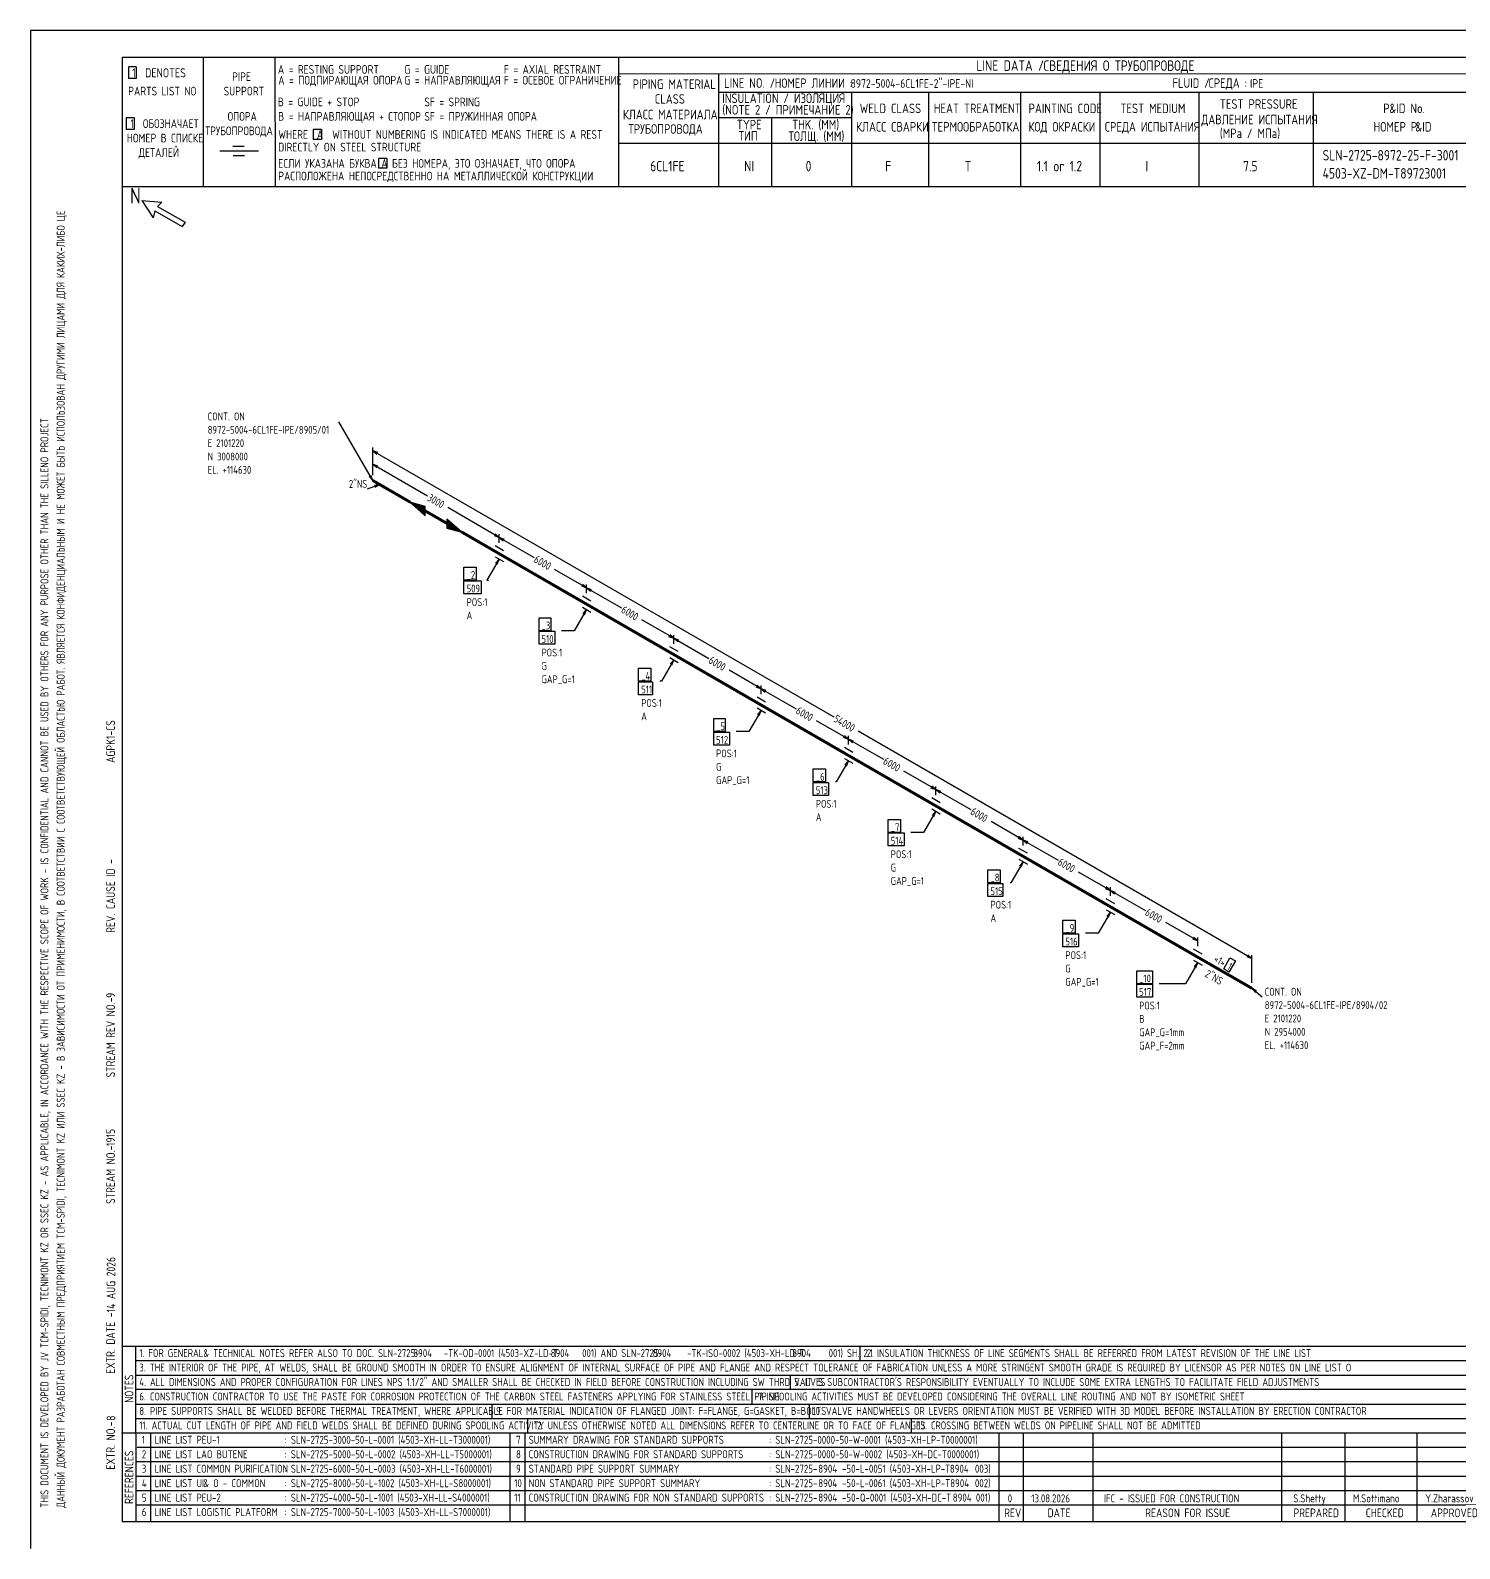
# Model space of a CAD drawing. Extents: x -1005 to 594, y -998 to 420.
# Drawn here: x 0 to 395.3, y 0 to 420 of the extents above; entities that cross this region are included whole.
import ezdxf

# ---------------------------------------------------------------- set-up
doc = ezdxf.new("R2010")
doc.units = 0
doc.styles.add('TTFN17', font='GOST type A')

msp = doc.modelspace()

# ---------------------------------------------------------------- linework, layer by layer
at = {"layer": 'GT_1', "flags": 128}
for points in [[(0, 420), (0, 0)], [(594, 420), (0, 420)], [(589.1, 412.5), (25.4, 412.5)], [(25.4, 412.5), (25.4, 7.5)], [(47.8, 412.5), (47.8, 376.7)], [(67.6, 412.5), (67.7, 376.7)], [(162.7, 412.5), (162.7, 376.7)], [(29.3, 409.9), (27.1, 409.9)], [(27.1, 409.9), (27.1, 406.7)], [(29.3, 409.9), (29.3, 406.7)], [(589.1, 408), (162.7, 407.9)], [(190.3, 407.8), (190.3, 376.7)], [(29.3, 406.7), (27.1, 406.7)], [(190.3, 402.9), (402.7, 402.9)], [(227.1, 402.9), (227.1, 376.7)], [(248.4, 402.9), (248.4, 376.8)], [(273.9, 402.9), (273.9, 376.7)], [(295.8, 402.9), (295.8, 376.7)], [(323.2, 402.9), (323.2, 376.7)], [(354.8, 402.9), (354.8, 376.8)], [(28.7, 395.8), (26.5, 395.8)], [(26.5, 395.8), (26.5, 392.6)], [(28.7, 395.8), (28.7, 392.6)], [(227.1, 395.8), (190.3, 395.8)], [(205, 395.8), (205, 376.7)], [(28.7, 392.6), (26.5, 392.6)], [(80.5, 392.6), (78.2, 392.6)], [(78.2, 392.6), (78.2, 389.8)], [(80.5, 392.6), (80.5, 389.8)], [(63.1, 386.6), (52.4, 386.6)], [(59.1, 387.9), (56, 387.9)], [(80.5, 389.8), (78.2, 389.8)], [(230.2, 388.7), (162.7, 388.7)], [(402.7, 388.7), (226.9, 388.7)], [(59.2, 385.3), (56.1, 385.3)], [(98.6, 384.6), (96.3, 384.6)], [(96.3, 384.6), (96.3, 381.9)], [(98.6, 384.6), (98.6, 381.9)], [(98.6, 381.9), (96.3, 381.9)], [(402.7, 376.7), (25.4, 376.7)], [(30.8, 372.9), (34, 368.1)], [(30.8, 372.9), (36.4, 372.5)], [(34.4, 370.1), (34, 368.1)], [(34.4, 370.1), (42, 365.7)], [(36.4, 372.5), (35.2, 371.3)], [(35.2, 371.3), (42.8, 366.9)], [(42.8, 366.9), (42, 365.7)], [(94.725, 295.475), (85.35, 311.75)], [(94.725, 296.975), (94.725, 304.625)], [(96.15, 303.2), (94.725, 303.725), (95.85, 302.75)], [(94.725, 303.725), (222.225, 230.075)], [(94.725, 296.975), (94.725, 300.875)], [(96.15, 299.45), (94.725, 299.975), (95.85, 299)], [(94.725, 299.975), (109.875, 291.2)], [(96.675, 294.35), (93.15, 293.075)], [(93.75, 296.6), (94.725, 295.475), (94.2, 296.9)], [(95.4, 293.6), (96.675, 294.35), (95.175, 294.125)], [(105.075, 289.475), (109.2, 285.725), (109.2, 288.275), (105.075, 289.475), (109.2, 285.875), (109.2, 288.2), (105.45, 289.25), (109.2, 286.1), (109.2, 287.975), (105.825, 289.025), (109.2, 286.25), (109.2, 287.825), (106.2, 288.8), (109.2, 286.4), (109.2, 287.675), (106.65, 288.575), (109.2, 286.55), (109.2, 287.525), (107.025, 288.35), (109.2, 286.775), (109.2, 287.3), (107.4, 288.125), (109.2, 286.925), (109.2, 287.15), (107.85, 287.9), (109.2, 287.075)], [(129.675, 279.725), (115.425, 287.975)], [(115.2, 283.625), (115.2, 282.275), (119.325, 281.225), (115.2, 284.825), (115.2, 282.425), (118.95, 281.45), (115.2, 284.75), (115.2, 282.65), (118.5, 281.675), (115.2, 284.525), (115.2, 282.8), (118.125, 281.975), (115.2, 284.375), (115.2, 282.95), (117.75, 282.125), (115.2, 284.225), (115.2, 283.1), (117.3, 282.425), (115.2, 284.075), (115.2, 283.325), (117, 282.575), (115.2, 283.85), (115.2, 283.475), (116.55, 282.875), (115.2, 283.7), (115.2, 283.625), (119.325, 281.225)], [(128.25, 280.25), (129.675, 279.725), (128.55, 280.7)], [(130.875, 276.05), (128.55, 277.4)], [(129.675, 278.225), (129.675, 280.625)], [(129.675, 278.225), (129.675, 280.625)], [(131.1, 279.2), (129.675, 279.725), (130.8, 278.75)], [(129.675, 279.725), (139.35, 274.175)], [(129.675, 273.725), (126.3, 267.875), (126.675, 267.875)], [(128.55, 274.4), (130.875, 273.05)], [(129.15, 272.3), (129.675, 273.725), (128.7, 272.6)], [(119.925, 271.475), (123.3, 271.475), (123.3, 267.875), (119.925, 267.875), (119.925, 271.475)], [(153.825, 265.775), (144.975, 270.875)], [(119.925, 267.725), (124.725, 267.725), (124.725, 264.125), (119.925, 264.125), (119.925, 267.725)], [(152.4, 266.3), (153.825, 265.775), (152.7, 266.75)], [(153.825, 264.275), (153.825, 266.675)], [(153.825, 264.275), (153.825, 266.675)], [(155.25, 265.25), (153.825, 265.775), (154.95, 264.8)], [(153.825, 265.775), (163.5, 260.225)], [(155.025, 262.1), (152.7, 263.45)], [(152.7, 260.45), (155.025, 259.1)], [(140.7, 257.525), (143.925, 257.525), (143.925, 253.925), (140.7, 253.925), (140.7, 257.525)], [(153.825, 259.775), (150.45, 253.925), (146.925, 253.925)], [(153.3, 258.35), (153.825, 259.775), (152.85, 258.65)], [(177.975, 251.825), (169.125, 256.925)], [(140.7, 253.775), (145.05, 253.775), (145.05, 250.175), (140.7, 250.175), (140.7, 253.775)], [(176.55, 252.35), (177.975, 251.825), (176.85, 252.8)], [(177.975, 250.325), (177.975, 252.725)], [(177.975, 250.325), (177.975, 252.725)], [(179.175, 248.15), (176.85, 249.5)], [(179.4, 251.3), (177.975, 251.825), (179.1, 250.85)], [(177.975, 251.825), (187.65, 246.275)], [(177.975, 245.825), (174.6, 239.975), (174.075, 239.975)], [(176.85, 246.5), (179.175, 245.15)], [(177.45, 244.4), (177.975, 245.825), (177, 244.7)], [(168.225, 243.575), (171.6, 243.575), (171.6, 239.975), (168.225, 239.975), (168.225, 243.575)], [(168.225, 239.825), (172.125, 239.825), (172.125, 236.225), (168.225, 236.225), (168.225, 239.825)], [(202.125, 237.875), (193.275, 242.975)], [(200.7, 238.4), (202.125, 237.875), (201, 238.85)], [(203.325, 234.2), (201, 235.55)], [(202.125, 236.375), (202.125, 238.775)], [(202.125, 236.375), (202.125, 238.775)], [(203.55, 237.35), (202.125, 237.875), (203.25, 236.9)], [(202.125, 237.875), (211.8, 232.325)], [(202.125, 231.875), (198.75, 226.025), (195.225, 226.025)], [(201, 232.55), (203.325, 231.2)], [(201.6, 230.45), (202.125, 231.875), (201.15, 230.75)], [(189, 229.625), (192.225, 229.625), (192.225, 226.025), (189, 226.025), (189, 229.625)], [(226.275, 223.925), (217.425, 229.025)], [(189, 225.875), (193.35, 225.875), (193.35, 222.275), (189, 222.275), (189, 225.875)], [(224.85, 224.45), (226.275, 223.925), (225.15, 224.9)], [(226.275, 222.425), (226.275, 224.825)], [(226.275, 222.425), (226.275, 224.825)], [(227.7, 223.4), (226.275, 223.925), (227.4, 222.95)], [(226.275, 223.925), (235.95, 218.375)], [(337.875, 163.25), (228.975, 226.175)], [(227.475, 220.25), (225.15, 221.6)], [(225.15, 218.6), (227.475, 217.25)], [(216.525, 215.675), (219.9, 215.675), (219.9, 212.075), (216.525, 212.075), (216.525, 215.675)], [(226.275, 217.925), (222.9, 212.075), (222.675, 212.075)], [(225.75, 216.5), (226.275, 217.925), (225.3, 216.8)], [(250.425, 209.975), (241.575, 215.075)], [(216.525, 211.925), (220.725, 211.925), (220.725, 208.325), (216.525, 208.325), (216.525, 211.925)], [(249, 210.5), (250.425, 209.975), (249.3, 210.95)], [(250.425, 208.475), (250.425, 210.875)], [(250.425, 208.475), (250.425, 210.875)], [(251.625, 206.3), (249.3, 207.65)], [(251.85, 209.45), (250.425, 209.975), (251.55, 209)], [(250.425, 209.975), (260.1, 204.425)], [(237.3, 201.725), (240.675, 201.725), (240.675, 198.125), (237.3, 198.125), (237.3, 201.725)], [(250.425, 203.975), (247.05, 198.125), (243.525, 198.125)], [(249.3, 204.65), (251.625, 203.3)], [(249.9, 202.55), (250.425, 203.975), (249.45, 202.85)], [(237.3, 197.975), (241.65, 197.975), (241.65, 194.375), (237.3, 194.375), (237.3, 197.975)], [(274.575, 196.025), (265.725, 201.125)], [(273.15, 196.55), (274.575, 196.025), (273.45, 197)], [(275.775, 192.35), (273.45, 193.7)], [(274.575, 194.525), (274.575, 196.925)], [(274.575, 194.525), (274.575, 196.925)], [(276, 195.5), (274.575, 196.025), (275.7, 195.05)], [(274.575, 196.025), (284.25, 190.475)], [(274.575, 190.025), (271.2, 184.175), (270.975, 184.175)], [(273.45, 190.7), (275.775, 189.35)], [(274.05, 188.6), (274.575, 190.025), (273.6, 188.9)], [(264.825, 187.775), (268.2, 187.775), (268.2, 184.175), (264.825, 184.175), (264.825, 187.775)], [(298.725, 182.075), (289.875, 187.175)], [(264.825, 184.025), (269.025, 184.025), (269.025, 180.425), (264.825, 180.425), (264.825, 184.025)], [(297.3, 182.6), (298.725, 182.075), (297.6, 183.05)], [(298.725, 180.575), (298.725, 182.975)], [(298.725, 180.575), (298.725, 182.975)], [(300.15, 181.55), (298.725, 182.075), (299.85, 181.1)], [(298.725, 182.075), (308.4, 176.525)], [(299.925, 178.4), (297.6, 179.75)], [(297.6, 176.75), (299.925, 175.4)], [(285.6, 173.825), (288.975, 173.825), (288.975, 170.225), (285.6, 170.225), (285.6, 173.825)], [(298.725, 176.075), (295.35, 170.225), (291.825, 170.225)], [(298.2, 174.65), (298.725, 176.075), (297.75, 174.95)], [(322.875, 168.125), (314.025, 173.225)], [(285.6, 170.075), (289.95, 170.075), (289.95, 166.475), (285.6, 166.475), (285.6, 170.075)], [(321.45, 168.65), (322.875, 168.125), (321.75, 169.1)], [(322.875, 166.625), (322.875, 169.025)], [(324.075, 164.45), (321.75, 165.8)], [(336.45, 163.775), (337.875, 163.25), (336.75, 164.225)], [(337.875, 156.5), (337.875, 164.15)], [(306, 159.875), (310.35, 159.875), (310.35, 156.275), (306, 156.275), (306, 159.875)], [(322.875, 162.125), (319.5, 156.275), (312.225, 156.275)], [(321.75, 162.8), (324.075, 161.45)], [(322.35, 160.7), (322.875, 162.125), (321.9, 161)], [(331.8, 163.4), (333.3, 162.575), (331.5, 159.5), (330.075, 160.4), (331.8, 163.4)], [(306, 156.125), (310.35, 156.125), (310.35, 152.525), (306, 152.525), (306, 156.125)], [(339.15, 154.25), (337.875, 155), (338.85, 153.875)], [(337.875, 155), (340.725, 152.6)], [(25.3, 56), (402.7, 56)], [(29.1, 56), (29.2, 7.5)], [(229.4, 56), (229.4, 52)], [(29.1, 52), (402.7, 52)], [(29.1, 48), (402.7, 48)], [(210.2, 48), (210.2, 44)], [(402.7, 44), (29.1, 44)], [(199.6, 44), (199.6, 40)], [(29.2, 40), (402.7, 40)], [(127.6, 40), (127.6, 36)], [(215.4, 40), (215.4, 36)], [(29.1, 36), (402.7, 36)], [(137.5, 36), (137.5, 32)], [(243.6, 36), (243.6, 32)], [(25.2, 32), (402.7, 32)], [(33.2, 32), (33.2, 7.6)], [(132.6, 32), (132.6, 7.6)], [(136.8, 32), (136.8, 7.6)], [(267.9, 32), (267.9, 7.5)], [(274.6, 32), (274.6, 7.5)], [(293.9, 32), (293.9, 7.5)], [(346.1, 32), (346.1, 7.5)], [(363.6, 32), (363.6, 7.5)], [(383.5, 32), (383.5, 7.5)], [(402.7, 28), (29.5, 28)], [(402.7, 24), (29.1, 24)], [(402.7, 20), (29.1, 20)], [(402.7, 16), (29.1, 16)], [(402.7, 12), (29.2, 12)], [(25.4, 7.5), (589.1, 7.5)], [(0, 0), (0, 0)]]:
    msp.add_lwpolyline(points, dxfattribs=at)
at = {"layer": 'GT_1', "const_width": 0.8, "flags": 128}
for points in [[(94.725, 295.475), (105.075, 289.475)], [(109.2, 287.075), (115.2, 283.625)], [(119.325, 281.225), (129.675, 275.225)], [(129.675, 275.225), (153.825, 261.275)], [(153.825, 261.275), (177.975, 247.325)], [(177.975, 247.325), (202.125, 233.375)], [(202.125, 233.375), (226.275, 219.425)], [(226.275, 219.425), (250.425, 205.475)], [(250.425, 205.475), (274.575, 191.525)], [(274.575, 191.525), (298.725, 177.575)], [(298.725, 177.575), (322.875, 163.625)], [(322.875, 163.625), (337.875, 155)]]:
    msp.add_lwpolyline(points, dxfattribs=at)

# ---------------------------------------------------------------- texts
at = {"layer": 'GT_1', "style": 'TTFN17'}
for s, height, p in [('LINE DATA /', 2.8875, (261.633, 408.8)), ('СВЕДЕНИЯ О ТРУБОПРОВОДЕ', 2.8875, (280.233, 408.8)), (' 1  DENOTES', 2.5025, (26.875, 407)), (' PIPE', 2.4062, (54.561, 406)), ('A = RESTING SUPPORT', 2.40625, (68.461, 408)), ('A = ПОДПИРАЮЩАЯ ОПОРА', 2.40625, (68.561, 405)), ('G = GUIDE', 2.4062, (103.461, 408)), ('G = НАПРАВЛЯЮЩАЯ', 2.40625, (103.461, 405)), ('F = AXIAL RESTRAINT', 2.40625, (130.961, 408)), ('F = ОСЕВОЕ ОГРАНИЧЕНИЕ', 2.40625, (130.961, 405)), ('PARTS LIST NO', 2.40625, (27.061, 402)), ('SUPPORT', 2.4062, (53.461, 402)), ('PIPING MATERIAL', 2.64687, (166.597, 403.8)), ('LINE NO. /', 2.6469, (191.897, 404.1)), ('НОМЕР ЛИНИИ :', 2.59875, (205.89, 404.1)), ('8972-5004-6CL1FE-2"-IPE-NI', 2.40625, (226.861, 404.1)), ('FLUID /', 2.6469, (315.897, 404.1)), ('СРЕДА :', 2.6469, (325.897, 404.1)), ('IPE', 2.4062, (337.361, 404.1)), ('B = GUIDE + STOP', 2.40625, (68.461, 399)), ('SF = SPRING', 2.40625, (108.961, 399)), ('CLASS', 2.6469, (172.697, 399.7)), ('(NOTE 2 / ПРИМЕЧАНИЕ 2)', 2.64687, (191.397, 396.7)), ('INSULATION / ИЗОЛЯЦИЯ', 2.64687, (191.397, 399.9)), ('WELD CLASS', 2.6469, (229.397, 397.1)), ('HEAT TREATMENT', 2.64687, (249.897, 397.1)), ('PAINTING CODE', 2.64687, (276.097, 397.1)), ('TEST MEDIUM', 2.64687, (301.497, 397.1)), ('TEST PRESSURE', 2.64687, (328.997, 398.3)), ('P', 2.647, (374.197, 397.1)), ('&ID No.', 2.6469, (375.908, 397.1)), (' 1  ОБОЗНАЧАЕТ', 2.40625, (26.461, 393)), ('ОПОРА', 2.4062, (54.561, 395)), ('B = НАПРАВЛЯЮЩАЯ + СТОПОР', 2.40625, (68.561, 395)), ('SF = ПРУЖИННАЯ ОПОРА', 2.40625, (108.961, 395)), ('КЛАСС МАТЕРИАЛА', 2.64687, (163.897, 395.4)), ('TYPE', 2.6469, (195.397, 392.6)), ('THK. (MM)', 2.6469, (210.697, 392.6)), ('ДАВЛЕНИЕ ИСПЫТАНИЯ', 2.64687, (323.897, 394)), ('НОМЕР В СПИСКЕ', 2.40625, (26.661, 389)), ('ТРУБОПРОВОДА', 2.40625, (48.361, 391)), ('WHERE  A  WITHOUT NUMBERING IS INDICATED MEANS THERE IS A REST', 2.40625, (68.561, 390)), ('ТРУБОПРОВОДА', 2.64687, (165.397, 391.4)), ('ТИП', 2.6469, (195.897, 389.5)), ('ТОЛЩ. (ММ)', 2.6469, (209.697, 389.4)), ('КЛАСС СВАРКИ', 2.64687, (228.397, 392)), ('ТЕРМООБРАБОТКА', 2.64687, (249.397, 392)), ('КОД ОКРАСКИ', 2.64687, (276.097, 392)), ('СРЕДА ИСПЫТАНИЯ', 2.64687, (297.197, 392)), ('(MPa / МПа)', 2.64687, (328.997, 390.2)), ('НОМЕР P', 2.6469, (371.497, 392)), ('&ID', 2.6469, (383.097, 392)), ('ДЕТАЛЕЙ', 2.4062, (29.961, 385)), ('DIRECTLY ON STEEL STRUCTURE', 2.40625, (68.561, 386.5)), ('SLN-2725-8972-25-F-3001', 2.8875, (357.433, 384)), ('ЕСЛИ УКАЗАНА БУКВА A БЕЗ НОМЕРА, ЭТО ОЗНАЧАЕТ, ЧТО ОПОРА', 2.40625, (68.561, 382)), ('6CL1FE', 2.8875, (171.433, 381)), ('NI', 2.8875, (197.433, 381)), ('0', 2.888, (214.433, 381)), ('F', 2.888, (236.433, 381)), ('T', 2.888, (258.433, 381)), ('1.1 or 1.2', 2.8875, (278.433, 381)), ('I', 2.888, (308.433, 381)), ('7.5', 2.8875, (335.433, 381)), ('РАСПОЛОЖЕНА НЕПОСРЕДСТВЕННО НА МЕТАЛЛИЧЕСКОЙ КОНСТРУКЦИИ', 2.40625, (68.561, 378.5)), ('4503-XZ-DM-T89723001', 2.8875, (357.433, 379)), ('N', 4.331, (27.55, 372.1)), ('CONT. ON', 2.1656, (49.045, 312.125)), ('8972-5004-6CL1FE-IPE/8905/01', 2.16562, (49.045, 308.428)), ('E 2101220', 2.1656, (49.045, 304.73)), ('N 3008000', 2.1656, (49.045, 301.033)), ('EL. +114630', 2.16562, (49.045, 297.335)), ('2"NS', 2.1656, (88.122, 293.45)), ('_2', 2.1656, (120.658, 268.25)), ('509', 2.1656, (120.658, 264.5)), ('POS:1', 2.1656, (120.658, 260.75)), ('A', 2.166, (120.658, 257.053)), ('_3', 2.1656, (141.375, 254.3)), ('510', 2.1656, (141.375, 250.55)), ('POS:1', 2.1656, (141.375, 246.8)), ('G', 2.166, (141.375, 243.103)), ('GAP_G=1', 2.1656, (141.375, 239.405)), ('_4', 2.1656, (168.958, 240.35)), ('511', 2.1656, (168.958, 236.6)), ('A', 2.166, (168.958, 229.153)), ('POS:1', 2.1656, (168.958, 232.85)), ('_5', 2.1656, (189.675, 226.4)), ('512', 2.1656, (189.675, 222.65)), ('POS:1', 2.1656, (189.675, 218.9)), ('G', 2.166, (189.675, 215.203)), ('_6', 2.1656, (217.258, 212.45)), ('GAP_G=1', 2.1656, (189.675, 211.505)), ('513', 2.1656, (217.258, 208.7)), ('POS:1', 2.1656, (217.258, 204.95)), ('A', 2.166, (217.258, 201.253)), ('_7', 2.1656, (237.975, 198.5)), ('514', 2.1656, (237.975, 194.75)), ('POS:1', 2.1656, (237.975, 191)), ('G', 2.166, (237.975, 187.303)), ('GAP_G=1', 2.1656, (237.975, 183.605)), ('_8', 2.1656, (265.558, 184.55)), ('515', 2.1656, (265.558, 180.8)), ('POS:1', 2.1656, (265.558, 177.05)), ('A', 2.166, (265.558, 173.353)), ('_9', 2.1656, (286.275, 170.6)), ('516', 2.1656, (286.275, 166.85)), ('POS:1', 2.1656, (286.275, 163.1)), ('G', 2.166, (286.275, 159.403)), ('GAP_G=1', 2.1656, (286.275, 155.705)), ('_10', 2.1656, (306.691, 156.65)), ('517', 2.1656, (306.691, 152.9)), ('POS:1', 2.1656, (306.691, 149.15)), ('CONT. ON', 2.1656, (341.425, 152.975)), ('8972-5004-6CL1FE-IPE/8904/02', 2.16562, (341.425, 149.278)), ('B', 2.166, (306.691, 145.453)), ('E 2101220', 2.1656, (341.425, 145.58)), ('GAP_G=1mm', 2.1656, (306.691, 141.755)), ('N 2954000', 2.1656, (341.425, 141.883)), ('GAP_F=2mm', 2.1656, (306.691, 138.058)), ('EL. +114630', 2.16562, (341.425, 138.185)), ('1. FOR GENERAL', 2.18487, (30.128, 53)), ('& TECHNICAL NOTES REFER ALSO TO DOC. SLN-2725-      -TK-OD-0001 (4503-XZ-LD-T      001) AND SLN-2725-      -TK-ISO-0002 (4503-XH-LD-T      001) SH. 2.1', 2.18487, (47.868, 53)), ('8904', 2.1849, (105.928, 53)), ('8904', 2.1849, (143.928, 53)), ('8904', 2.1849, (172.128, 53)), ('8904', 2.1849, (210.728, 53)), ('2. INSULATION THICKNESS OF LINE SEGMENTS SHALL BE REFERRED FROM LATEST REVISION OF THE LINE LIST', 2.18487, (231.328, 53)), ('3. THE INTERIOR OF THE PIPE, AT WELDS, SHALL BE GROUND SMOOTH IN ORDER TO ENSURE ALIGNMENT OF INTERNAL SURFACE OF PIPE AND FLANGE AND RESPECT TOLERANCE OF FABRICATION UNLESS A MORE STRINGENT SMOOTH GRADE IS REQUIRED BY LICENSOR AS PER NOTES ON LINE LIST O', 2.18487, (30.128, 49)), ('4. ALL DIMENSIONS AND PROPER CONFIGURATION FOR LINES NPS 1.1/2" AND SMALLER SHALL BE CHECKED IN FIELD BEFORE CONSTRUCTION INCLUDING SW THRD VALVES', 2.18487, (30.128, 45)), ("5. IT IS SUBCONTRACTOR'S RESPONSIBILITY EVENTUALLY TO INCLUDE SOME EXTRA LENGTHS TO FACILITATE FIELD ADJUSTMENTS", 2.18487, (211.328, 45)), ('6. CONSTRUCTION CONTRACTOR TO USE THE PASTE FOR CORROSION PROTECTION OF THE CARBON STEEL FASTENERS APPLYING FOR STAINLESS STEEL PIPING', 2.18487, (30.128, 41)), ('7. SPOOLING ACTIVITIES MUST BE DEVELOPED CONSIDERING THE OVERALL LINE ROUTING AND NOT BY ISOMETRIC SHEET', 2.18487, (201.328, 41)), ('8. PIPE SUPPORTS SHALL BE WELDED BEFORE THERMAL TREATMENT, WHERE APPLICABLE', 2.18487, (30.128, 37)), ('9. FOR MATERIAL INDICATION OF FLANGED JOINT: F=FLANGE, G=GASKET, B=BOLTS', 2.18487, (128.828, 37)), ('10. VALVE HANDWHEELS OR LEVERS ORIENTATION MUST BE VERIFIED WITH 3D MODEL BEFORE INSTALLATION BY ERECTION CONTRACTOR', 2.18487, (216.328, 37)), ('11. ACTUAL CUT LENGTH OF PIPE AND FIELD WELDS SHALL BE DEFINED DURING SPOOLING ACTIVITY', 2.18487, (30.128, 33)), ('12. UNLESS OTHERWISE NOTED ALL DIMENSIONS REFER TO CENTERLINE OR TO FACE OF FLANGES', 2.18487, (139.328, 33)), ('13. CROSSING BETWEEN WELDS ON PIPELINE SHALL NOT BE ADMITTED', 2.18487, (245.328, 33)), ('1', 2.214, (30.832, 29)), ('LINE LIST PEU-1', 2.21375, (34.332, 29)), (': SLN-2725-3000-50-L-0001 (4503-XH-LL-T3000001)', 2.21375, (70.332, 29)), ('7', 2.214, (134.332, 29)), ('SUMMARY DRAWING FOR STANDARD SUPPORTS', 2.21375, (137.832, 29)), (': SLN-2725-0000-50-W-0001 (4503-XH-LP-T0000001)', 2.21375, (204.332, 29)), ('2', 2.214, (30.832, 25)), ('LINE LIST LAO BUTENE', 2.21375, (34.332, 25)), (': SLN-2725-5000-50-L-0002 (4503-XH-LL-T5000001)', 2.21375, (70.332, 25)), ('8', 2.214, (134.332, 25)), ('CONSTRUCTION DRAWING FOR STANDARD SUPPORTS', 2.21375, (137.832, 25)), (': SLN-2725-0000-50-W-0002 (4503-XH-DC-T0000001)', 2.21375, (204.332, 25)), ('3', 2.214, (30.832, 21)), ('LINE LIST COMMON PURIFICATION', 2.21375, (34.332, 21)), (': SLN-2725-6000-50-L-0003 (4503-XH-LL-T6000001)', 2.21375, (70.332, 21)), ('9', 2.214, (134.332, 21)), ('STANDARD PIPE SUPPORT SUMMARY', 2.21375, (137.832, 21)), (': SLN-2725-      -50-L-0051 (4503-XH-LP-T      003)', 2.21375, (204.332, 21)), ('8904', 2.2138, (217.932, 21)), ('8904', 2.2138, (254.332, 21)), ('4', 2.214, (30.832, 17)), ('LINE LIST UI', 2.21375, (34.332, 17)), ('& O - COMMON', 2.21375, (47.849, 17)), (': SLN-2725-8000-50-L-1002 (4503-XH-LL-S8000001)', 2.21375, (70.332, 17)), ('10', 2.2138, (133.832, 17)), ('NON STANDARD PIPE SUPPORT SUMMARY', 2.21375, (137.832, 17)), (': SLN-2725-      -50-L-0061 (4503-XH-LP-T      002)', 2.21375, (204.332, 17)), ('8904', 2.2138, (217.932, 17)), ('8904', 2.2138, (254.432, 17)), ('5', 2.214, (30.832, 13)), ('LINE LIST PEU-2', 2.21375, (34.332, 13)), (': SLN-2725-4000-50-L-1001 (4503-XH-LL-S4000001)', 2.21375, (70.332, 13)), ('11', 2.2138, (133.832, 13)), ('CONSTRUCTION DRAWING FOR NON STANDARD SUPPORTS', 2.21375, (137.832, 13)), (': SLN-2725-      -50-Q-0001 (4503-XH-DC-T      001)', 2.21375, (204.332, 13)), ('8904', 2.2138, (217.932, 13)), ('8904', 2.2138, (255.132, 13)), ('0', 2.214, (270.332, 12.8)), ('13.08.2026', 2.2138, (276.832, 12.8)), ('IFC - ISSUED FOR CONSTRUCTION', 2.21375, (296.932, 12.8)), ('S.Shetty', 2.2138, (349.332, 12.8)), ('M.Sottimano', 2.21375, (365.832, 12.8)), ('Y.Zharassov', 2.21375, (385.832, 12.8)), ('6', 2.214, (30.832, 9)), ('LINE LIST LOGISTIC PLATFORM', 2.21375, (34.332, 9)), (': SLN-2725-7000-50-L-1003 (4503-XH-LL-S7000001)', 2.21375, (70.332, 9)), ('REV', 2.4062, (269.361, 8.7)), ('DATE', 2.4062, (281.361, 8.7)), ('REASON FOR ISSUE', 2.40625, (308.361, 8.7)), ('PREPARED', 2.4062, (349.361, 8.7)), ('CHECKED', 2.4062, (369.361, 8.7)), ('APPROVED', 2.4062, (387.361, 8.7))]:
    msp.add_text(s, height=height, dxfattribs=at).set_placement(p)
for s, height, rotation, p in [('ДАННЫЙ ДОКУМЕНТ РАЗРАБОТАН СОВМЕСТНЫМ ПРЕДПРИЯТИЕМ TCM-SPIDI, TECNIMONT KZ ИЛИ SSEC KZ - В ЗАВИСИМОСТИ ОТ ПРИМЕНИМОСТИ, В СООТВЕТСТВИИ С СООТВЕТСТВУЮЩЕЙ ОБЛАСТЬЮ РАБОТ. ЯВЛЯЕТСЯ КОНФИДЕНЦИАЛЬНЫМ И НЕ МОЖЕТ БЫТЬ ИСПОЛЬЗОВАН ДРУГИМИ ЛИЦАМИ ДЛЯ КАКИХ-ЛИБО ЦЕ', 2.21375, 90, (9.5, 11.332)), ('THIS DOCUMENT IS DEVELOPED BY JV TCM-SPIDI, TECNIMONT KZ OR SSEC KZ - AS APPLICABLE, IN ACCORDANCE WITH THE RESPECTIVE SCOPE OF WORK - IS CONFIDENTIAL AND CANNOT BE USED BY OTHERS FOR ANY PURPOSE OTHER THAN THE SILLENO PROJECT', 2.21375, 90, (5, 11.332)), ('3000', 2.1656, -30, (109.561, 290.075)), ('6000', 2.1656, -30, (139.044, 273.013)), ('6000', 2.1656, -30, (163.194, 259.063)), ('6000', 2.1656, -30, (187.344, 245.113)), ('6000', 2.1656, -30, (211.494, 231.163)), ('AGPK1-CS', 2.4062, 90, (23.4, 217.361)), ('54000', 2.1656, -30, (221.947, 228.928)), ('6000', 2.1656, -30, (235.644, 217.213)), ('6000', 2.1656, -30, (259.794, 203.263)), ('REV. CAUSE ID -', 2.40625, 90, (23.4, 170.361)), ('6000', 2.1656, -30, (283.944, 189.313)), ('6000', 2.1656, -30, (308.094, 175.363)), ('2"NS', 2.1656, -30, (324.659, 158.368)), ('<1>', 2.1656, -30, (327.043, 162.498)), ('1', 2.166, -30, (330.818, 160.318)), ('STREAM REV NO.-', 2.40625, 90, (23.4, 130.361)), ('9', 2.406, 90, (23.4, 152.361)), ('1915', 2.4062, 90, (23.4, 111.361)), ('STREAM NO.-', 2.40625, 90, (23.4, 95.361)), ('14 AUG 2026', 2.40625, 90, (23.5, 65.361)), ('EXTR. DATE -', 2.40625, 90, (23.4, 48.361)), ('NOTES', 2.4062, 90, (28.5, 40.361)), ('EXTR. NO.-', 2.4062, 90, (23.4, 21.861)), ('8', 2.406, 90, (23.5, 35.361)), ('REFERENCES', 2.4062, 90, (28.5, 12.361))]:
    msp.add_text(s, height=height, rotation=rotation, dxfattribs=at).set_placement(p)

doc.saveas('drawing.dxf')
